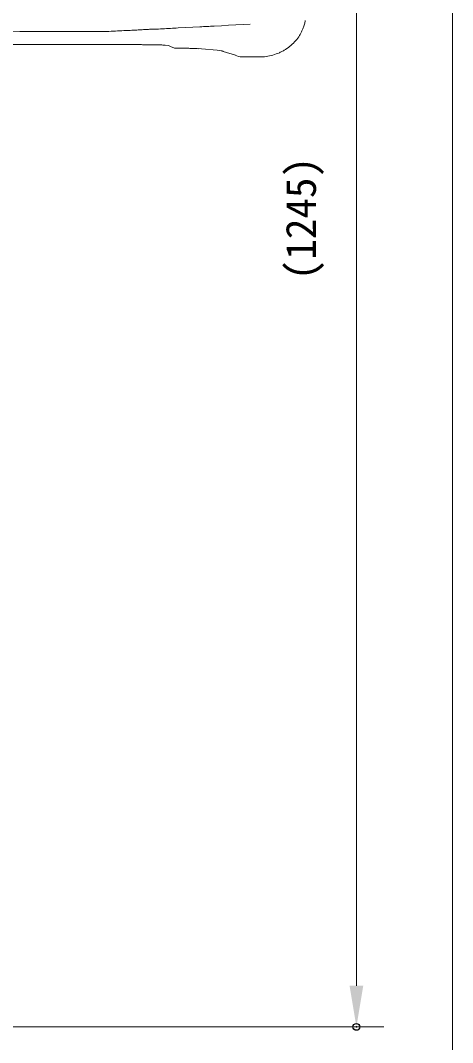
# Model space of a CAD drawing. Units: millimetres on the paper. Extents: x -203 to 203, y -143 to 143.
# Drawn here: x -99.5 to -68, y -98.1 to -23.7 of the extents above; entities that cross this region are included whole.
import ezdxf
from ezdxf.enums import TextEntityAlignment as Align

# ---------------------------------------------------------------- set-up
doc = ezdxf.new("R2010")
doc.units = ezdxf.units.MM
doc.header["$PDMODE"] = 32
doc.header["$PDSIZE"] = 0.5
doc.layers.add('0-1_DIMENSION_LINES$02_DIMENSI', color=1, linetype='Continuous', lineweight=20)
doc.layers.add('0-5_DIMENSION_LINES$03_LINES', color=7, linetype='Continuous', lineweight=18)
doc.layers.add('0-3_DEFPOINTS', color=7, linetype='Continuous')
doc.styles.add('ＭＳ ゴシック', font='')
doc.styles.get('ＭＳ ゴシック').set_extended_font_data('MS Gothic')

# ---------------------------------------------------------------- blocks, each defined once
blk = doc.blocks.new('D7')
at = {"layer": '0-1_DIMENSION_LINES$02_DIMENSI', "color": 7}
for p, q in [((1805, 876), (1805, 994.253)), ((1806.5, 873), (1806, 873))]:
    blk.add_line(p, q, dxfattribs=at)
blk.add_solid([(1804.5, 876), (1805.5, 876), (1805, 873)], dxfattribs=at)
at = {"layer": '0-3_DEFPOINTS'}
blk.add_point((1805, 873), dxfattribs=at)
at = {"layer": '0-1_DIMENSION_LINES$02_DIMENSI', "color": 7, "style": 'ＭＳ ゴシック'}
blk.add_text('(1245)', height=2.199, rotation=90, dxfattribs=at).set_placement((1802.714, 927.412), align=Align.BOTTOM_LEFT)

msp = doc.modelspace()

# ---------------------------------------------------------------- linework, layer by layer
at = {"layer": '0-5_DIMENSION_LINES$03_LINES'}
for p, q in [((-68, -107), (-68, 133)), ((-91.469, -24.381), (-91.345, -24.376)), ((-91.345, -24.376), (-91.221, -24.37)), ((-91.221, -24.37), (-91.097, -24.364)), ((-91.097, -24.364), (-90.998, -24.359)), ((-90.998, -24.359), (-90.899, -24.354)), ((-90.899, -24.354), (-90.8, -24.348)), ((-90.8, -24.348), (-90.702, -24.341)), ((-90.702, -24.341), (-90.603, -24.335)), ((-90.603, -24.335), (-90.504, -24.329)), ((-90.504, -24.329), (-90.43, -24.324)), ((-90.43, -24.324), (-90.355, -24.32)), ((-90.355, -24.32), (-90.281, -24.316)), ((-90.281, -24.316), (-90.207, -24.313)), ((-90.207, -24.313), (-90.133, -24.309)), ((-90.133, -24.309), (-90.059, -24.307)), ((-89.762, -24.303), (-89.74, -24.303)), ((-89.74, -24.303), (-89.717, -24.302)), ((-89.717, -24.302), (-89.695, -24.3)), ((-89.695, -24.3), (-89.655, -24.298)), ((-89.655, -24.298), (-89.615, -24.296)), ((-89.615, -24.296), (-89.575, -24.294)), ((-89.575, -24.294), (-89.419, -24.286)), ((-89.419, -24.286), (-89.264, -24.277)), ((-89.264, -24.277), (-89.108, -24.269)), ((-87.981, -24.21), (-87.417, -24.18)), ((-87.417, -24.18), (-86.905, -24.154)), ((-86.905, -24.154), (-86.393, -24.127)), ((-85.355, -24.071), (-84.83, -24.043)), ((-84.83, -24.043), (-84.305, -24.015)), ((-84.305, -24.015), (-83.779, -23.987)), ((-83.779, -23.987), (-83.254, -23.959)), ((-83.254, -23.959), (-82.729, -23.93)), ((-91.379, -25.422), (-144.624, -25.422)), ((-90.879, -25.422), (-91.379, -25.422)), ((-90.734, -25.422), (-90.879, -25.422)), ((-90.641, -25.423), (-90.734, -25.422)), ((-90.568, -25.425), (-90.641, -25.423)), ((-90.279, -25.428), (-90.568, -25.425)), ((-89.875, -25.428), (-90.279, -25.428)), ((-88.691, -25.485), (-88.934, -25.459)), ((-88.677, -25.489), (-88.691, -25.485)), ((-88.49, -25.582), (-88.677, -25.489)), ((-88.082, -25.686), (-88.1, -25.685)), ((-88.063, -25.686), (-88.082, -25.686)), ((-88.045, -25.686), (-88.063, -25.686)), ((-87.845, -25.686), (-88.045, -25.686)), ((-87.616, -25.686), (-87.845, -25.686)), ((-87.136, -25.692), (-87.212, -25.69)), ((-87.061, -25.694), (-87.136, -25.692)), ((-86.988, -25.696), (-87.061, -25.694)), ((-86.982, -25.696), (-86.988, -25.696)), ((-86.289, -25.734), (-86.532, -25.716)), ((-85.132, -25.835), (-86.289, -25.734)), ((-85.132, -25.835), (-86.289, -25.734)), ((-84.854, -25.867), (-85.132, -25.835)), ((-84.772, -25.885), (-84.854, -25.867)), ((-84.729, -25.903), (-84.772, -25.885)), ((-84.706, -25.911), (-84.729, -25.903)), ((-83.816, -26.201), (-84.706, -25.911)), ((-82.066, -26.322), (-83.29, -26.322)), ((-193, -97), (-73, -97))]:
    msp.add_line(p, q, dxfattribs=at)
for centre, radius, start, end in [((-81.617, -23.185), 2.93, 345.14882, 350.67633), ((-118.002, -6887.391), 6862.962, 89.79401, 89.93133), ((-62.374, -639.193), 615.499, 92.82491, 92.88268), ((-57.119, -745.687), 722.123, 92.77568, 92.82491), ((-49.763, -897.417), 874.032, 92.735, 92.77568), ((-89.831, -31.839), 7.536, 90.98268, 91.73447), ((-89.823, -32.28), 7.977, 90.27247, 90.98268), ((-89.821, -32.774), 8.471, 89.60368, 90.27248), ((-126.255, 698.306), 723.529, 272.94293, 272.98762), ((-158.409, 1314.391), 1340.452, 272.98762, 273.01174), ((-137.677, 951.067), 976.541, 273.01036, 273.04046), ((-126.573, 740.941), 766.122, 273.0447, 273.08404), ((-81.705, -23.147), 3.026, 330.37919, 334.95757), ((-81.642, -23.176), 2.957, 334.94582, 339.6376), ((-81.624, -23.183), 2.937, 339.6376, 345.15178), ((-81.92, -22.977), 3.301, 308.60727, 317.01223), ((-81.793, -23.092), 3.13, 316.96943, 325.86519), ((-81.74, -23.128), 3.066, 325.86519, 330.38057), ((-89.881, -38.482), 13.054, 88.59461, 89.97284), ((-89.937, -40.759), 15.332, 87.42111, 88.5946), ((-90.083, -43.99), 18.566, 86.45207, 87.42115), ((-88.042, -24.68), 1.007, 243.622, 251.32272), ((-88.045, -24.687), 0.999, 251.30908, 259.07709), ((-88.051, -24.72), 0.966, 259.06502, 267.09183), ((-87.618, -45.838), 20.152, 89.61385, 89.99394), ((-87.627, -47.234), 21.548, 89.25443, 89.61385), ((-87.648, -48.838), 23.152, 88.91991, 89.25443), ((-87.494, -42.581), 16.893, 87.75495, 88.2643), ((-87.411, -40.475), 14.786, 87.17302, 87.75496), ((-87.33, -38.836), 13.144, 86.51842, 87.17302), ((-82.072, -22.728), 3.594, 286.05267, 294.03295), ((-82.109, -22.644), 3.685, 294.03317, 296.06956), ((-82.033, -22.8), 3.512, 296.06929, 298.21242), ((-81.956, -22.943), 3.349, 298.21221, 300.46573), ((-81.986, -22.894), 3.407, 300.47659, 308.60727), ((-83.29, -25.114), 1.208, 244.16543, 267.21384), ((-83.29, -25.116), 1.206, 267.21379, 269.99979), ((-82.068, -22.771), 3.551, 270.02668, 278.10997), ((-82.074, -22.721), 3.602, 278.10204, 286.06154)]:
    msp.add_arc(centre, radius, start, end, dxfattribs=at)

# ---------------------------------------------------------------- block references
at = {"layer": '0-1_DIMENSION_LINES$02_DIMENSI'}
msp.add_blockref('D7', (-1880, -970), dxfattribs=at)

doc.saveas('drawing.dxf')
